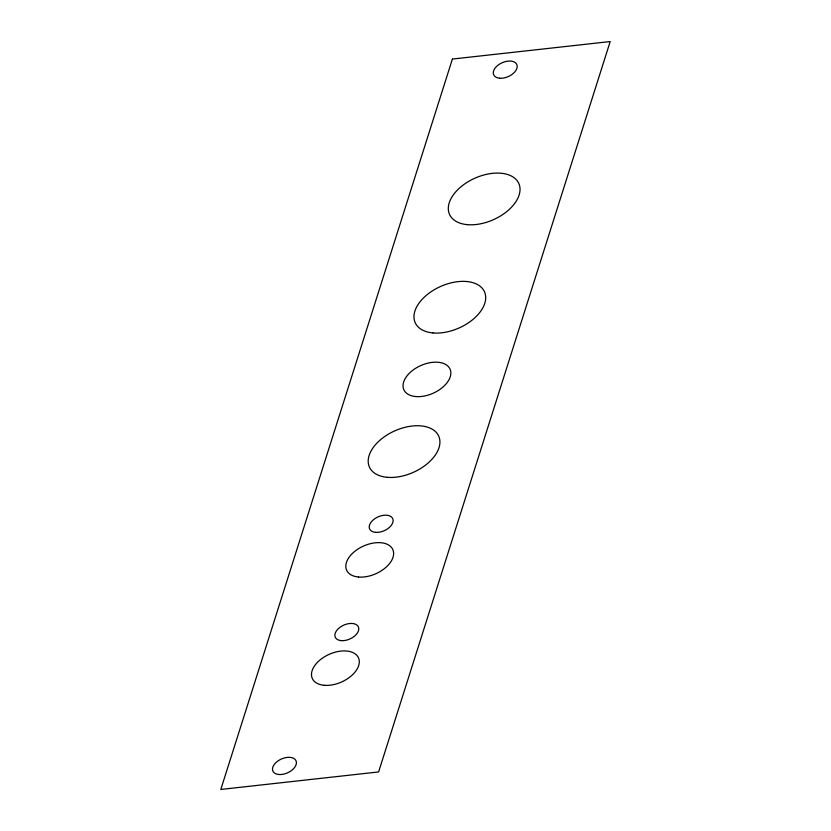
<?xml version="1.0" encoding="UTF-8"?>
<svg xmlns="http://www.w3.org/2000/svg" width="831" height="831" viewBox="0 0 831 831"><rect width="100%" height="100%" fill="white"/><g stroke="black" fill="none" stroke-linecap="round" stroke-linejoin="round"><path stroke-width="1.25" d="M452.396 59.063L220.807 789.45L378.604 771.937L610.193 41.55L452.396 59.063M499.608 78.218A12.652 7.572 -24 0 0 517.183 66.2A12.652 7.572 -24 0 0 498.912 64.538A12.652 7.572 -24 0 0 499.608 78.218M278.832 774.502A12.652 7.572 -24 0 0 296.407 762.484A12.652 7.572 -24 0 0 278.125 760.822A12.652 7.572 -24 0 0 278.832 774.502M467.292 224.65A37.946 22.728 -24 0 0 520.019 188.575A37.946 22.728 -24 0 0 465.194 183.599A37.946 22.728 -24 0 0 467.292 224.65M432.951 332.93A37.946 22.728 -24 0 0 485.688 296.854A37.946 22.728 -24 0 0 430.863 291.878A37.946 22.728 -24 0 0 432.951 332.93M415.303 396.512A25.294 15.155 -24 0 0 450.859 372.797A25.294 15.155 -24 0 0 414.679 368.922A25.294 15.155 -24 0 0 415.303 396.512M387.173 477.306A37.946 22.728 -24 0 0 439.911 441.23A37.946 22.728 -24 0 0 385.085 436.254A37.946 22.728 -24 0 0 387.173 477.306M324.132 685.295A25.294 15.155 -24 0 0 359.293 661.237A25.294 15.155 -24 0 0 322.74 657.923A25.294 15.155 -24 0 0 324.132 685.295M358.473 577.015A25.294 15.155 -24 0 0 393.624 552.958A25.294 15.155 -24 0 0 357.07 549.644A25.294 15.155 -24 0 0 358.473 577.015M341.209 640.628A12.652 7.572 -24 0 0 358.784 628.6A12.652 7.572 -24 0 0 340.502 626.948A12.652 7.572 -24 0 0 341.209 640.628M375.539 532.349A12.652 7.572 -24 0 0 393.115 520.32A12.652 7.572 -24 0 0 374.843 518.669A12.652 7.572 -24 0 0 375.539 532.349"/></g></svg>
